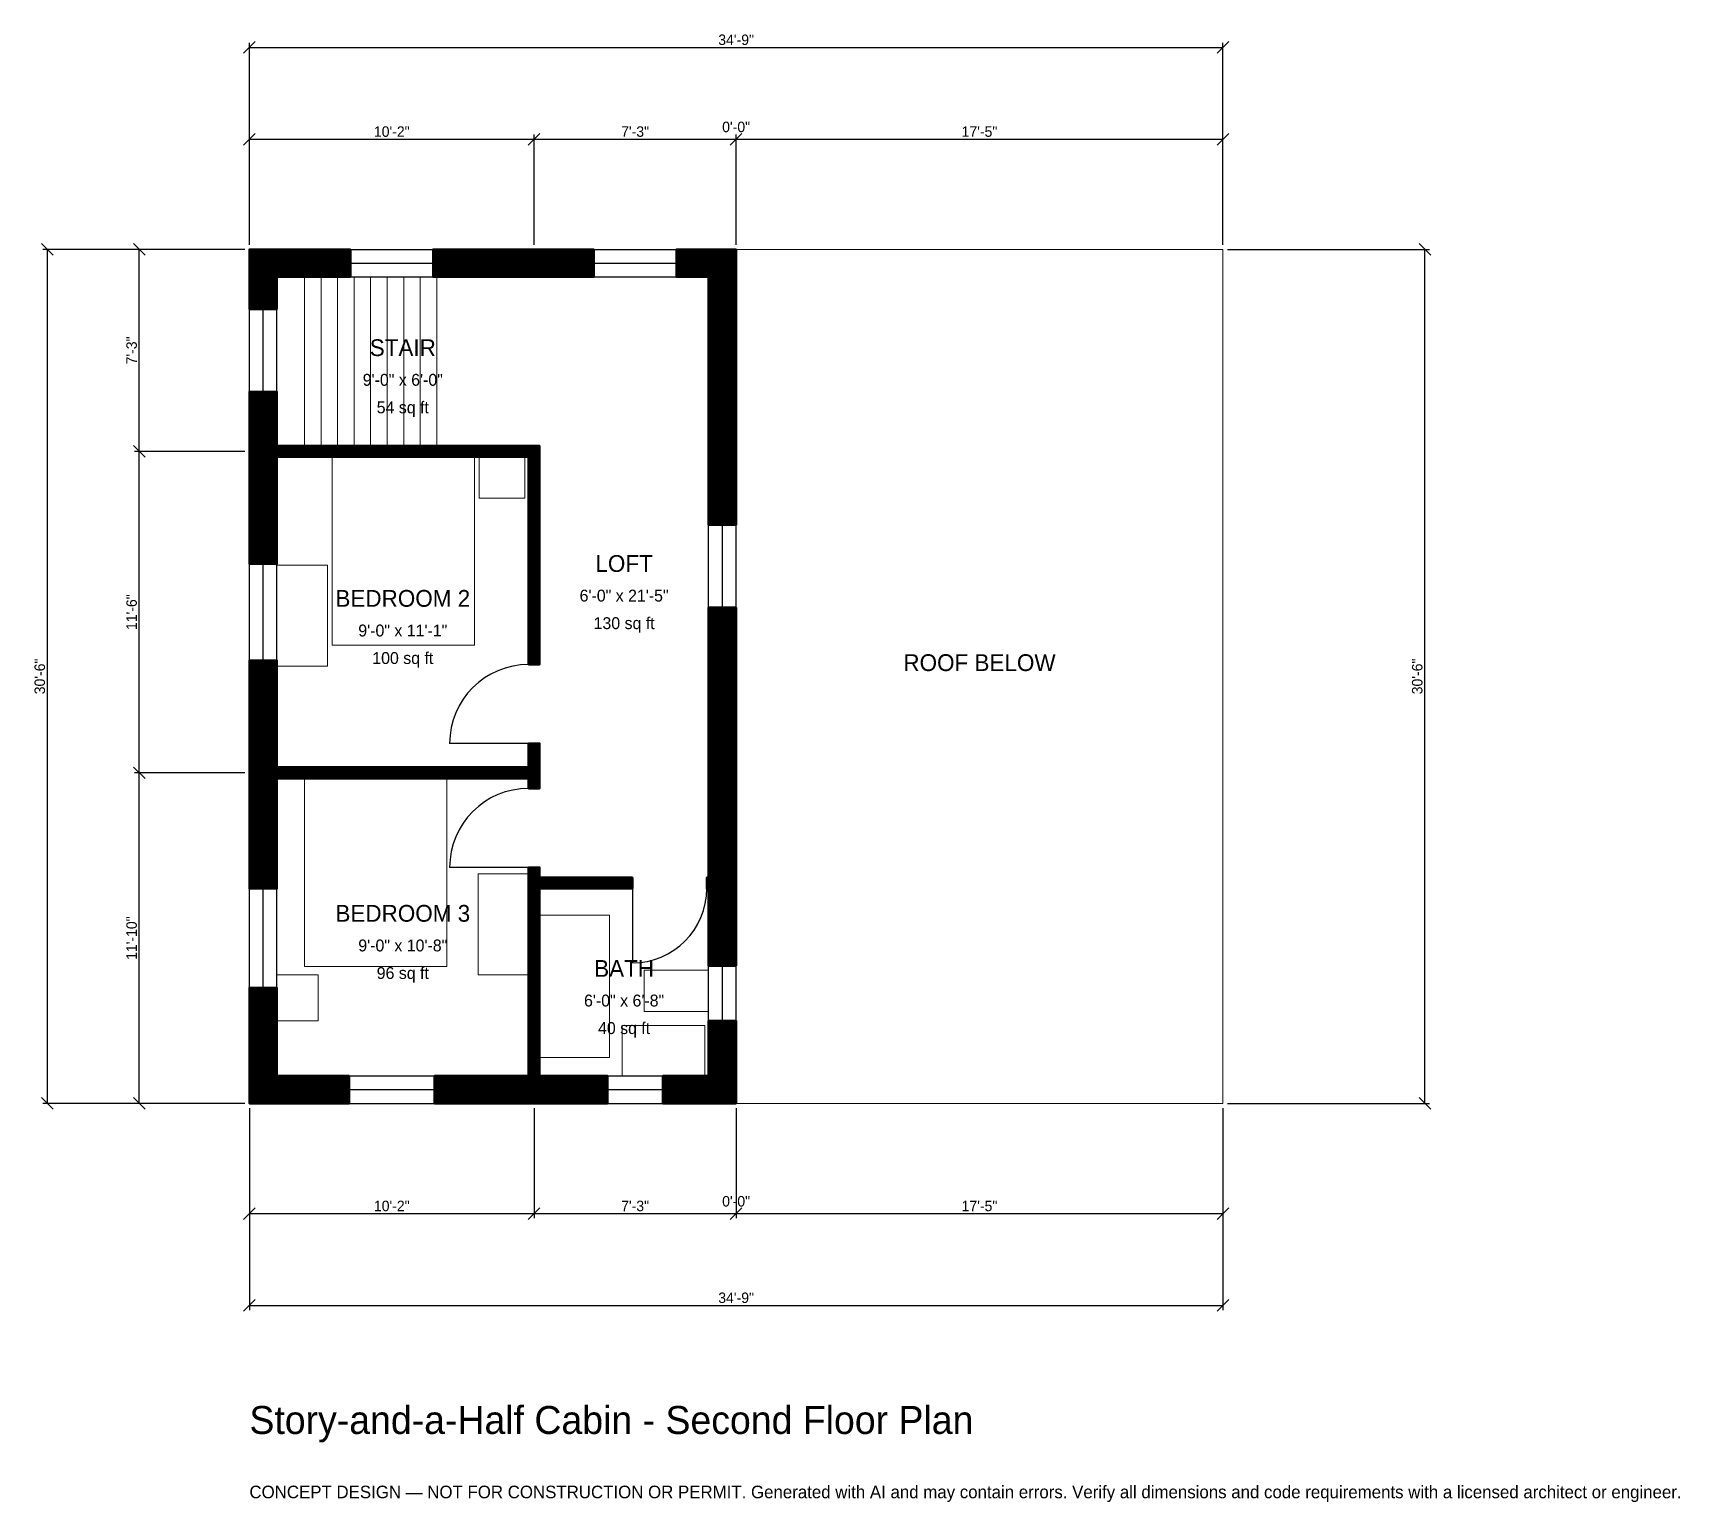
# Model space of a CAD drawing. Header units: inches. Extents: x -93 to 613, y -171 to 459.
import ezdxf
from ezdxf.enums import TextEntityAlignment as Align

# ---------------------------------------------------------------- set-up
doc = ezdxf.new("R2010")
doc.units = ezdxf.units.IN
doc.header["$MEASUREMENT"] = 0
doc.linetypes.add('DASHED', pattern=[0.6, 0.5, -0.1])
for name, color, linetype, lineweight in [('A-ANNO-DIMS', 1, 'Continuous', 13), ('A-ANNO-TEXT', 7, 'Continuous', 18), ('A-AREA-IDEN', 7, 'Continuous', 18), ('A-DOOR', 2, 'Continuous', 25), ('A-FLOR-FIXT', 9, 'Continuous', 13), ('A-FLOR-STRS', 3, 'Continuous', 18), ('A-FURN', 9, 'Continuous', 13), ('A-GLAZ', 4, 'Continuous', 25), ('A-SITE-PAVE', 8, 'Continuous', 13), ('A-WALL', 7, 'Continuous', 50), ('A-WALL-PATT', 8, 'Continuous', 13)]:
    doc.layers.add(name, color=color, linetype=linetype, lineweight=lineweight)
doc.dimstyles.new('PLAN', dxfattribs={"dimtxt": 4.5, "dimasz": 3, "dimexe": 2, "dimexo": 2, "dimgap": 1, "dimtad": 1, "dimdec": 0, "dimlunit": 4, "dimtsz": 2.5, "dimcen": 2.5, "dimclrd": 1, "dimclre": 1, "dimazin": 3, "dimtfac": 1, "dimtmove": 0, "dimatfit": 3})

msp = doc.modelspace()

# ---------------------------------------------------------------- hatches: boundary and pattern name
at = {"layer": 'A-WALL-PATT'}
h = msp.add_hatch(dxfattribs=at)
h.set_pattern_fill('ANSI31', color=8, scale=0.8)
h.paths.add_polyline_path([(119.685, 0), (119.685, 0), (116.1417, 0), (79.3307, 0), (79.3307, 11.811), (116.1417, 11.811), (119.685, 11.811), (119.685, 92.126), (119.685, 96.8504), (119.685, 101.1811), (124.4094, 101.1811), (124.4094, 96.8504), (164.1732, 96.8504), (164.1732, 92.126), (124.4094, 92.126), (124.4094, 11.811), (127.9528, 11.811), (153.5433, 11.811), (153.5433, 0), (127.9528, 0), (124.4094, 0), (124.4094, 0), (119.685, 0)])
h.paths.add_polyline_path([(11.811, 0), (11.811, 0), (0, 0), (0, 0), (0, 0), (0, 0), (0, 11.811), (0, 11.811), (0, 49.6063), (11.811, 49.6063), (11.811, 11.811), (42.7165, 11.811), (42.7165, 0), (11.811, 0)])
h.paths.add_polyline_path([(0, 135.8268), (0, 139.3701), (0, 139.3701), (0, 144.0945), (0, 144.0945), (0, 147.6378), (0, 189.9606), (11.811, 189.9606), (11.811, 147.6378), (11.811, 144.0945), (119.685, 144.0945), (119.685, 154.3307), (124.4094, 154.3307), (124.4094, 144.0945), (124.4094, 139.3701), (124.4094, 135.0394), (119.685, 135.0394), (119.685, 139.3701), (11.811, 139.3701), (11.811, 135.8268), (11.811, 92.126), (0, 92.126), (0, 135.8268)])
h.paths.add_polyline_path([(0, 273.622), (0, 277.1654), (0, 277.1654), (0, 281.8898), (0, 281.8898), (0, 285.4331), (0, 305.1181), (11.811, 305.1181), (11.811, 285.4331), (11.811, 281.8898), (119.685, 281.8898), (124.4094, 281.8898), (124.4094, 277.1654), (124.4094, 188.189), (119.685, 188.189), (119.685, 277.1654), (11.811, 277.1654), (11.811, 273.622), (11.811, 231.2992), (0, 231.2992), (0, 273.622)])
h.paths.add_polyline_path([(0, 354.3307), (0, 354.3307), (0, 366.1417), (0, 366.1417), (0, 366.1418), (11.811, 366.1418), (11.811, 366.1417), (43.3071, 366.1417), (43.3071, 354.3307), (11.811, 354.3307), (11.811, 340.5512), (0, 340.5512), (0, 354.3307)])
h.paths.add_polyline_path([(116.1417, 366.1417), (127.9528, 366.1417), (147.6378, 366.1417), (147.6378, 354.3307), (127.9528, 354.3307), (116.1417, 354.3307), (78.7402, 354.3307), (78.7402, 366.1417), (116.1417, 366.1417)])
h.paths.add_polyline_path([(196.8504, 366.1417), (196.8504, 366.1418), (208.6614, 366.1418), (208.6614, 366.1417), (208.6615, 366.1417), (208.6615, 354.3307), (208.6614, 354.3307), (208.6614, 248.0315), (196.8504, 248.0315), (196.8504, 354.3307), (183.0709, 354.3307), (183.0709, 366.1417), (196.8504, 366.1417)])
h.paths.add_polyline_path([(208.6614, 100.3937), (208.6614, 96.8504), (208.6615, 96.8504), (208.6615, 92.126), (208.6614, 92.126), (208.6614, 88.5827), (208.6614, 59.0551), (196.8504, 59.0551), (196.8504, 88.5827), (196.8504, 92.126), (196.063, 92.126), (196.063, 96.8504), (196.8504, 96.8504), (196.8504, 100.3937), (196.8504, 212.5984), (208.6614, 212.5984), (208.6614, 100.3937)])
h.paths.add_polyline_path([(208.6614, 11.811), (208.6615, 11.811), (208.6615, 0), (208.6615, 0), (208.6614, 0), (208.6614, 0), (196.8504, 0), (196.8504, 0), (177.1654, 0), (177.1654, 11.811), (196.8504, 11.811), (196.8504, 35.4331), (208.6614, 35.4331), (208.6614, 11.811)])

# ---------------------------------------------------------------- linework, layer by layer
at = {"layer": 'A-DOOR'}
for p, q in [((119.685, 154.3307), (85.8268, 154.3307)), ((119.685, 101.1811), (85.8268, 101.1811)), ((164.1732, 92.126), (164.1732, 60.2362))]:
    msp.add_line(p, q, dxfattribs=at)
for centre, radius, start, end in [((119.685, 154.3307), 33.8583, 90, 180), ((119.685, 101.1811), 33.8583, 90, 180), ((164.1732, 92.126), 31.8898, 270, 360)]:
    msp.add_arc(centre, radius, start, end, dxfattribs=at)
at = {"layer": 'A-FLOR-FIXT'}
for points in [[(124.4094, 19.685), (154.3307, 19.685), (154.3307, 80.7087), (124.4094, 80.7087)], [(169.2913, 39.3701), (196.8504, 39.3701), (196.8504, 57.0866), (169.2913, 57.0866)], [(159.8425, 11.811), (195.2756, 11.811), (195.2756, 33.4646), (159.8425, 33.4646)]]:
    msp.add_lwpolyline(points, close=True, dxfattribs=at)
at = {"layer": 'A-FLOR-STRS'}
for p, q in [((23.622, 281.8898), (23.622, 354.3307)), ((30.7087, 281.8898), (30.7087, 354.3307)), ((37.7953, 281.8898), (37.7953, 354.3307)), ((44.8819, 281.8898), (44.8819, 354.3307)), ((51.9685, 281.8898), (51.9685, 354.3307)), ((59.0551, 281.8898), (59.0551, 354.3307)), ((66.1417, 281.8898), (66.1417, 354.3307)), ((73.2283, 281.8898), (73.2283, 354.3307)), ((80.315, 281.8898), (80.315, 354.3307))]:
    msp.add_line(p, q, dxfattribs=at)
at = {"layer": 'A-FURN'}
for points in [[(35.4331, 196.4567), (96.4567, 196.4567), (96.4567, 277.1654), (35.4331, 277.1654)], [(98.4252, 259.4488), (118.1102, 259.4488), (118.1102, 277.1654), (98.4252, 277.1654)], [(11.811, 187.4016), (33.4646, 187.4016), (33.4646, 230.7087), (11.811, 230.7087)], [(23.622, 58.6614), (84.6457, 58.6614), (84.6457, 139.3701), (23.622, 139.3701)], [(98.0315, 55.1181), (119.685, 55.1181), (119.685, 98.4252), (98.0315, 98.4252)], [(11.811, 35.4331), (29.5276, 35.4331), (29.5276, 55.1181), (11.811, 55.1181)]]:
    msp.add_lwpolyline(points, close=True, dxfattribs=at)
at = {"layer": 'A-GLAZ'}
for p, q in [((43.3071, 366.1417), (78.7402, 366.1417)), ((43.3071, 360.2362), (78.7402, 360.2362)), ((147.6378, 366.1417), (183.0709, 366.1417)), ((147.6378, 360.2362), (183.0709, 360.2362)), ((43.3071, 354.3307), (78.7402, 354.3307)), ((147.6378, 354.3307), (183.0709, 354.3307)), ((0, 305.1181), (0, 340.5512)), ((5.9055, 305.1181), (5.9055, 340.5512)), ((11.811, 305.1181), (11.811, 340.5512)), ((196.8504, 212.5984), (196.8504, 248.0315)), ((202.7559, 212.5984), (202.7559, 248.0315)), ((208.6614, 212.5984), (208.6614, 248.0315)), ((0, 189.9606), (0, 231.2992)), ((5.9055, 189.9606), (5.9055, 231.2992)), ((11.811, 189.9606), (11.811, 231.2992)), ((0, 49.6063), (0, 92.126)), ((5.9055, 49.6063), (5.9055, 92.126)), ((11.811, 49.6063), (11.811, 92.126)), ((196.8504, 35.4331), (196.8504, 59.0551)), ((202.7559, 35.4331), (202.7559, 59.0551)), ((208.6614, 35.4331), (208.6614, 59.0551)), ((42.7165, 11.811), (79.3307, 11.811)), ((153.5433, 11.811), (177.1654, 11.811)), ((42.7165, 5.9055), (79.3307, 5.9055)), ((42.7165, 0), (79.3307, 0)), ((153.5433, 5.9055), (177.1654, 5.9055)), ((153.5433, 0), (177.1654, 0))]:
    msp.add_line(p, q, dxfattribs=at)
at = {"layer": 'A-SITE-PAVE', "linetype": 'DASHED'}
msp.add_lwpolyline([(208.6614, 0), (417.3228, 0), (417.3228, 366.1417), (208.6614, 366.1417)], close=True, dxfattribs=at)
at = {"layer": 'A-WALL'}
for points in [[(0, 354.3307), (0, 354.3307), (0, 366.1417), (0, 366.1417), (0, 366.1418), (11.811, 366.1418), (11.811, 366.1417), (43.3071, 366.1417), (43.3071, 354.3307), (11.811, 354.3307), (11.811, 340.5512), (0, 340.5512), (0, 354.3307)], [(116.1417, 366.1417), (127.9528, 366.1417), (147.6378, 366.1417), (147.6378, 354.3307), (127.9528, 354.3307), (116.1417, 354.3307), (78.7402, 354.3307), (78.7402, 366.1417), (116.1417, 366.1417)], [(196.8504, 366.1417), (196.8504, 366.1418), (208.6614, 366.1418), (208.6614, 366.1417), (208.6615, 366.1417), (208.6615, 354.3307), (208.6614, 354.3307), (208.6614, 248.0315), (196.8504, 248.0315), (196.8504, 354.3307), (183.0709, 354.3307), (183.0709, 366.1417), (196.8504, 366.1417)], [(0, 273.622), (0, 277.1654), (0, 277.1654), (0, 281.8898), (0, 281.8898), (0, 285.4331), (0, 305.1181), (11.811, 305.1181), (11.811, 285.4331), (11.811, 281.8898), (119.685, 281.8898), (124.4094, 281.8898), (124.4094, 277.1654), (124.4094, 188.189), (119.685, 188.189), (119.685, 277.1654), (11.811, 277.1654), (11.811, 273.622), (11.811, 231.2992), (0, 231.2992), (0, 273.622)], [(208.6614, 100.3937), (208.6614, 96.8504), (208.6615, 96.8504), (208.6615, 92.126), (208.6614, 92.126), (208.6614, 88.5827), (208.6614, 59.0551), (196.8504, 59.0551), (196.8504, 88.5827), (196.8504, 92.126), (196.063, 92.126), (196.063, 96.8504), (196.8504, 96.8504), (196.8504, 100.3937), (196.8504, 212.5984), (208.6614, 212.5984), (208.6614, 100.3937)], [(0, 135.8268), (0, 139.3701), (0, 139.3701), (0, 144.0945), (0, 144.0945), (0, 147.6378), (0, 189.9606), (11.811, 189.9606), (11.811, 147.6378), (11.811, 144.0945), (119.685, 144.0945), (119.685, 154.3307), (124.4094, 154.3307), (124.4094, 144.0945), (124.4094, 139.3701), (124.4094, 135.0394), (119.685, 135.0394), (119.685, 139.3701), (11.811, 139.3701), (11.811, 135.8268), (11.811, 92.126), (0, 92.126), (0, 135.8268)], [(119.685, 0), (119.685, 0), (116.1417, 0), (79.3307, 0), (79.3307, 11.811), (116.1417, 11.811), (119.685, 11.811), (119.685, 92.126), (119.685, 96.8504), (119.685, 101.1811), (124.4094, 101.1811), (124.4094, 96.8504), (164.1732, 96.8504), (164.1732, 92.126), (124.4094, 92.126), (124.4094, 11.811), (127.9528, 11.811), (153.5433, 11.811), (153.5433, 0), (127.9528, 0), (124.4094, 0), (124.4094, 0), (119.685, 0)], [(11.811, 0), (11.811, 0), (0, 0), (0, 0), (0, 0), (0, 0), (0, 11.811), (0, 11.811), (0, 49.6063), (11.811, 49.6063), (11.811, 11.811), (42.7165, 11.811), (42.7165, 0), (11.811, 0)], [(208.6614, 11.811), (208.6615, 11.811), (208.6615, 0), (208.6615, 0), (208.6614, 0), (208.6614, 0), (196.8504, 0), (196.8504, 0), (177.1654, 0), (177.1654, 11.811), (196.8504, 11.811), (196.8504, 35.4331), (208.6614, 35.4331), (208.6614, 11.811)]]:
    msp.add_lwpolyline(points, close=True, dxfattribs=at)

# ---------------------------------------------------------------- texts
at = {"layer": 'A-ANNO-TEXT'}
for s, height, p in [('Story-and-a-Half Cabin - Second Floor Plan', 12, (0, -141.7323)), ('CONCEPT DESIGN — NOT FOR CONSTRUCTION OR PERMIT. Generated with AI and may contain errors. Verify all dimensions and code requirements with a licensed architect or engineer.', 5.4, (0, -169.2913))]:
    msp.add_text(s, height=height, dxfattribs=at).set_placement(p)
at = {"layer": 'A-AREA-IDEN'}
for s, height, p in [('STAIR', 7.2, (65.748, 324.0157)), ('9\'-0" x 6\'-0"', 5.1, (65.748, 310.2362)), ('54 sq ft', 5.1, (65.748, 298.4252)), ('LOFT', 7.2, (160.6299, 231.4961)), ('BEDROOM 2', 7.2, (65.748, 216.5354)), ('6\'-0" x 21\'-5"', 5.1, (160.6299, 217.7165)), ('9\'-0" x 11\'-1"', 5.1, (65.748, 202.7559)), ('130 sq ft', 5.1, (160.6299, 205.9055)), ('100 sq ft', 5.1, (65.748, 190.9449)), ('ROOF BELOW', 7.2, (312.9921, 188.9764)), ('BEDROOM 3', 7.2, (65.748, 81.4961)), ('9\'-0" x 10\'-8"', 5.1, (65.748, 67.7165)), ('96 sq ft', 5.1, (65.748, 55.9055)), ('BATH', 7.2, (160.6299, 57.874)), ('6\'-0" x 6\'-8"', 5.1, (160.6299, 44.0945)), ('40 sq ft', 5.1, (160.6299, 32.2835))]:
    msp.add_text(s, height=height, dxfattribs=at).set_placement(p, align=Align.MIDDLE_CENTER)

# ---------------------------------------------------------------- dimensions: what is measured, and where the dimension line sits
at = {"layer": 'A-ANNO-DIMS'}
for base, p1, p2, text in [((0, 452.7559), (0, 366.1417), (417.3228, 366.1417), '34\'-9"'), ((0, 413.3858), (0, 366.1417), (122.0472, 366.1417), '10\'-2"'), ((122.0472, 413.3858), (122.0472, 366.1417), (208.6614, 366.1417), '7\'-3"'), ((208.6614, 413.3858), (208.6614, 366.1417), (208.6614, 366.1417), '0\'-0"'), ((208.6614, 413.3858), (208.6614, 366.1417), (417.3228, 366.1417), '17\'-5"'), ((0, -47.2441), (0, 0), (122.0472, 0), '10\'-2"'), ((0, -86.6142), (0, 0), (417.3228, 0), '34\'-9"'), ((122.0472, -47.2441), (122.0472, 0), (208.6614, 0), '7\'-3"'), ((208.6614, -47.2441), (208.6614, 0), (208.6614, 0), '0\'-0"'), ((208.6614, -47.2441), (208.6614, 0), (417.3228, 0), '17\'-5"')]:
    msp.add_linear_dim(base=base, p1=p1, p2=p2, text=text, dimstyle='PLAN', dxfattribs=at).render()
for base, p1, p2, text in [((-86.6142, 0), (0, 0), (0, 366.1417), '30\'-6"'), ((-47.2441, 279.5276), (0, 279.5276), (0, 366.1417), '7\'-3"'), ((503.937, 0), (417.3228, 0), (417.3228, 366.1417), '30\'-6"'), ((-47.2441, 141.7323), (0, 141.7323), (0, 279.5276), '11\'-6"'), ((-47.2441, 0), (0, 0), (0, 141.7323), '11\'-10"')]:
    msp.add_linear_dim(base=base, p1=p1, p2=p2, angle=90, text=text, dimstyle='PLAN', dxfattribs=at).render()

doc.saveas('drawing.dxf')
